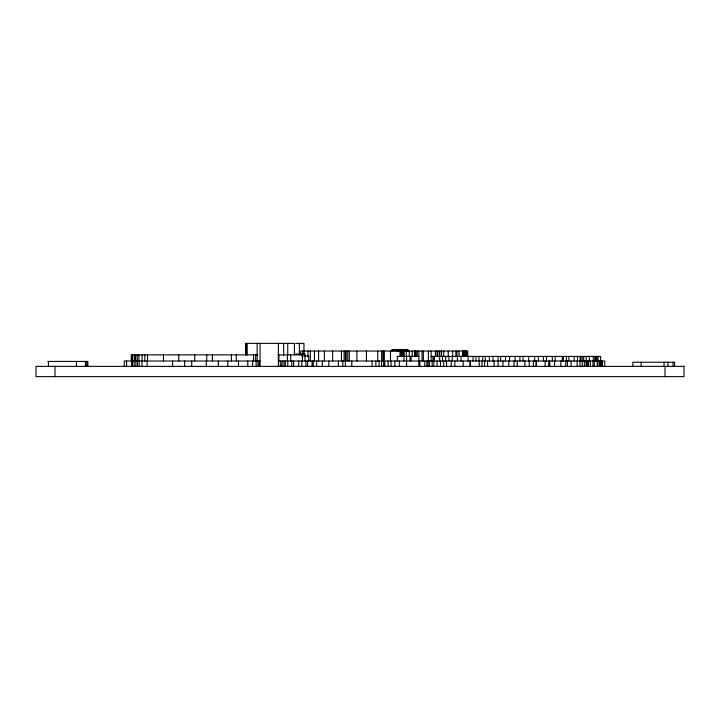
<?xml version="1.0" encoding="UTF-8"?>
<svg xmlns="http://www.w3.org/2000/svg" width="720" height="720" viewBox="0 0 720 720"><rect width="100%" height="100%" fill="white"/><g stroke="black" fill="none" stroke-linecap="round" stroke-linejoin="round"><path stroke-width="1.08" d="M295.731 343.377L303.975 343.377L303.939 351.81M294.318 354.105L305.127 354.105L305.127 356.076M257.913 354.879L131.256 354.879L131.256 361.008M278.037 354.879L302.445 354.879L302.445 361.008M301.662 356.022L308.718 356.022L308.718 361.008M418.869 356.409L397.314 356.409L397.314 361.008M431.1 356.409L600.669 356.409L600.57 361.008M260.073 361.008L124.254 361.008L124.254 366.372M47.781 361.422L87.849 361.422L87.849 366.372M674.613 366.372L674.613 362.232L632.871 362.232L632.871 366.372M673.065 362.232L673.065 366.372M667.908 362.232L667.908 366.372M665.019 366.372L665.019 376.623M664.047 362.232L664.047 366.372M641.115 362.232L641.115 366.372M604.773 366.372L604.836 361.008L278.631 361.008L278.631 366.372M602.397 361.008L602.397 366.372M601.506 361.008L601.506 366.372M601.137 361.008L601.137 366.372M600.984 361.008L600.984 366.372M600.399 361.008L600.399 366.372M599.463 361.008L599.463 366.372M598.005 356.409L598.005 361.008M597.852 361.008L597.852 366.372M597.24 361.008L597.24 366.372M596.826 356.409L596.826 361.008M595.719 356.409L595.719 361.008M594.756 356.409L594.756 361.008M594.396 361.008L594.396 366.372M593.271 356.409L593.316 361.008M592.974 361.008L592.974 366.372M590.409 361.008L590.409 366.372M589.302 356.409L589.302 361.008M588.528 361.008L588.528 366.372M587.772 361.008L587.772 366.372M587.097 361.008L587.097 366.372M586.224 356.409L586.224 361.008M586.008 361.008L586.008 366.372M584.352 361.008L584.352 366.372M583.686 356.409L583.686 361.008M582.219 356.409L582.174 366.372M580.797 356.409L580.797 361.008M580.113 356.409L580.113 361.008M579.942 361.008L579.942 366.372M577.494 356.409L577.494 361.008M577.143 361.008L577.143 366.372M574.137 356.409L574.137 361.008M571.149 361.008L571.149 366.372M568.89 356.409L568.89 361.008M567.441 361.008L567.441 366.372M566.379 356.409L566.379 361.008M565.695 361.008L565.695 366.372M563.346 356.409L563.346 361.008M562.311 356.409L562.311 361.008M560.826 361.008L560.826 366.372M555.174 356.409L555.174 361.008M554.517 361.008L554.517 366.372M552.348 356.409L552.348 361.008M549.765 361.008L549.765 366.372M548.712 361.008L548.712 366.372M546.462 356.409L546.462 361.008M545.112 361.008L545.112 366.372M543.447 356.409L543.447 361.008M538.335 356.409L538.335 361.008M536.49 361.008L536.49 366.372M535.977 361.008L535.977 366.372M534.681 356.409L534.681 361.008M533.367 361.008L533.367 366.372M529.236 361.008L529.236 366.372M528.678 356.409L528.678 361.008M524.871 361.008L524.871 366.372M523.089 356.409L523.089 361.008M519.894 356.409L519.894 361.008M517.212 361.008L517.212 366.372M515.079 356.409L515.079 361.008M514.044 361.008L514.044 366.372M509.508 356.409L509.508 361.008M508.779 361.008L508.779 366.372M505.485 356.409L505.485 361.008M502.938 361.008L502.938 366.372M500.625 356.409L500.625 361.008M498.087 356.409L497.997 366.372M494.163 361.008L494.163 366.372M492.975 356.409L492.975 361.008M489.366 356.409L489.366 361.008M487.566 361.008L487.566 366.372M485.244 356.409L485.244 361.008M484.569 361.008L484.569 366.372M482.688 356.409L482.688 361.008M482.022 361.008L482.022 366.372M479.241 361.008L479.241 366.372M478.998 356.409L478.998 361.008M475.902 356.409L475.902 361.008M473.04 356.409L473.04 361.008M470.304 361.008L470.304 366.372M470.133 361.008L470.133 366.372M468.09 356.409L468.09 361.008M467.766 356.409L467.766 351.045L300.672 351.045L300.672 354.366M466.875 351.045L466.875 356.409M465.921 351.045L465.921 356.409M465.282 351.045L465.282 356.409M465.219 351.045L465.219 356.409M464.832 351.045L464.832 356.58M464.193 351.045L464.193 356.409M463.941 351.045L463.941 356.409M463.599 351.045L463.599 356.409M463.158 361.008L463.158 366.372M463.086 351.045L463.086 356.409M462.51 351.045L462.51 356.409M461.061 356.409L461.061 361.008M459.018 351.045L459.018 356.409M457.362 356.409L457.362 361.008M457.056 351.045L457.056 356.409M455.85 351.045L455.85 356.409M454.86 361.008L454.86 366.372M452.691 351.045L452.691 356.409M452.259 356.409L452.259 361.008M451.242 361.008L451.242 366.372M448.947 356.409L448.947 361.008M448.245 351.045L448.245 356.409M446.616 361.008L446.616 366.372M445.734 356.409L445.734 361.008M443.781 351.045L443.781 356.409M443.79 361.008L443.79 366.372M442.53 356.409L442.53 361.008M441.603 351.045L441.603 356.409M441.351 351.045L441.351 356.58M440.46 361.008L440.46 366.372M439.623 351.045L439.659 361.008M437.895 351.045L437.895 356.409M437.094 361.008L437.094 366.372M437.022 351.045L437.022 356.409M435.366 351.045L435.366 356.409M434.268 356.409L434.268 361.008M433.809 356.409L433.791 366.372M433.008 356.409L433.008 361.008M432.135 361.008L432.135 366.372M431.1 351.045L431.1 361.008M429.444 361.008L429.444 366.372M428.337 351.045L428.337 361.008M428.112 361.008L428.112 366.372M426.861 361.008L426.861 366.372M424.782 361.008L424.782 366.372M423.36 351.045L423.36 361.008M422.046 351.045L422.046 361.008M419.787 361.008L419.787 366.372M418.869 351.045L418.869 366.372M417.231 351.045L417.231 356.409M416.016 351.045L416.016 356.409M415.359 351.045L415.359 356.409M415.278 351.045L415.278 356.409M414.918 351.045L414.918 356.409M414.72 351.045L414.738 356.409M412.227 351.045L412.227 356.409M411.066 356.409L411.066 361.008M410.04 356.409L410.04 361.008M409.239 351.045L409.239 356.409M408.033 351.045L408.033 349.515L391.932 349.515L391.932 351.045M407.385 349.515L407.385 351.045M406.584 356.409L406.575 366.372M406.251 351.045L406.251 356.409M405.99 349.515L405.99 351.045M404.199 351.045L404.199 356.58M403.965 356.409L403.965 361.008M403.443 351.045L403.443 356.58M403.245 349.515L403.227 356.58M402.534 351.045L402.534 356.58M401.967 349.515L401.967 351.045M401.463 351.045L401.463 356.58M400.968 351.045L400.968 356.58M400.725 349.515L400.725 351.045M399.978 351.045L399.978 356.58M399.348 361.008L399.348 366.372M399.177 349.515L399.177 351.045M398.691 349.515L398.691 351.045M398.088 349.515L398.088 351.045M397.611 349.515L397.611 351.045M396.783 349.515L396.783 351.045M394.947 349.515L394.947 351.045M394.884 361.008L394.884 366.372M393.03 349.515L393.03 351.045M391.05 361.008L391.05 366.372M390.483 351.045L390.483 361.008M388.08 361.008L388.08 366.372M384.786 361.008L384.786 366.372M384.192 351.045L384.192 361.008M383.688 361.008L383.688 366.372M383.598 351.045L383.598 361.008M382.914 351.045L382.914 361.008M381.645 351.045L381.591 366.372M379.035 361.008L379.035 366.372M377.775 351.045L377.775 361.008M375.849 361.008L375.849 366.372M372.087 361.008L372.087 366.372M366.435 351.045L366.435 361.008M356.904 351.045L356.904 361.008M351.774 361.008L351.774 366.372M349.281 351.045L349.281 361.008M347.796 351.045L347.796 361.008M345.915 351.045L345.915 361.008M345.771 351.045L345.771 361.008M345.384 351.045L345.384 366.372M344.106 351.045L344.106 361.008M342.801 361.008L342.801 366.372M341.442 351.045L341.442 361.008M338.4 361.008L338.4 366.372M332.658 351.045L332.658 361.008M328.815 361.008L328.815 366.372M324.36 351.045L324.36 361.008M322.362 361.008L322.362 366.372M318.582 351.045L318.582 361.008M316.656 361.008L316.656 366.372M314.46 351.045L314.46 361.008M313.236 361.008L313.236 366.372M312.084 361.008L312.084 366.372M310.293 351.045L310.293 361.008M307.953 351.045L307.953 356.58M307.629 361.008L307.629 366.372M305.928 361.008L305.928 366.372M304.983 356.022L304.983 361.008M304.056 351.045L304.056 354.366M302.769 351.045L302.769 354.366M301.788 361.008L301.788 366.372M299.367 343.377L299.367 354.969M298.728 361.008L298.728 366.372M294.399 354.969L294.399 343.377L245.727 343.377L245.727 354.879M293.643 361.008L293.643 366.372M291.798 361.008L291.798 366.372M290.718 354.879L290.718 361.008M287.73 343.377L287.73 354.969M287.757 361.008L287.757 366.372M287.424 354.879L287.424 361.008M285.345 361.008L285.345 366.372M283.986 361.008L283.986 366.372M283.671 343.377L283.671 355.698M282.06 361.008L282.06 366.372M280.728 361.008L280.728 366.372M278.883 354.879L278.883 361.008M278.379 343.377L278.379 366.372M260.073 343.377L260.073 366.372M259.236 361.008L259.236 366.372M258.03 361.008L258.03 366.372M257.157 343.377L257.157 361.008M256.122 361.008L256.122 366.372M255.636 354.879L255.636 361.008M253.548 354.879L253.548 361.008M252.603 361.008L252.603 366.372M247.743 361.008L247.743 366.372M247.167 343.377L247.257 354.879M246.114 343.377L246.114 354.879M238.518 361.008L238.518 366.372M236.295 354.879L236.295 361.008M231.363 354.879L231.363 361.008M227.835 361.008L227.835 366.372M218.349 361.008L218.349 366.372M212.427 354.879L212.427 361.008M206.739 354.879L206.739 361.008M206.289 361.008L206.289 366.372M194.706 354.879L194.706 361.008M191.727 361.008L191.727 366.372M184.716 361.008L184.716 366.372M178.794 354.879L178.794 361.008M172.602 361.008L172.602 366.372M163.467 354.879L163.467 361.008M147.501 354.879L147.501 361.008M147.114 361.008L147.114 366.372M144.828 354.879L144.828 361.008M142.101 354.879L142.011 366.372M139.212 361.008L139.212 366.372M138.942 354.879L138.942 361.008M137.448 361.008L137.448 366.372M137.304 354.879L137.304 361.008M135.855 361.008L135.855 366.372M135.657 354.879L135.657 361.008M135.513 354.879L135.513 361.008M134.172 361.008L134.172 366.372M132.804 354.879L132.804 361.008M132.489 361.008L132.489 366.372M131.949 354.879L131.949 361.008M131.643 361.008L131.643 366.372M126.585 361.008L126.585 366.372M86.625 361.422L86.625 366.372M85.374 361.422L85.374 366.372M76.455 361.422L76.455 366.372M54.981 366.372L54.981 376.623M48.474 361.422L48.402 366.372M684 366.372L36 366.372L36 376.623L684 376.623L684 366.372M134.82 361.008L134.82 354.879L134.784 361.008"/></g></svg>
